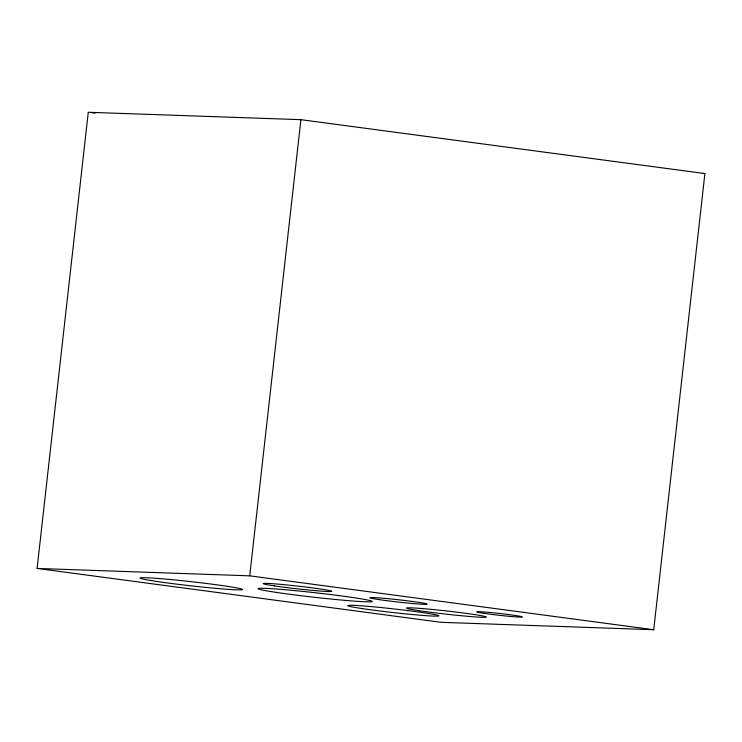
<?xml version="1.0" encoding="UTF-8"?>
<svg xmlns="http://www.w3.org/2000/svg" width="742" height="742" viewBox="0 0 742 742"><rect width="100%" height="100%" fill="white"/><g stroke="black" fill="none" stroke-linecap="round" stroke-linejoin="round"><path stroke-width="1.11" d="M37.1 568.446L88.27 112.274L300.9 119.675L704.9 173.554L653.73 629.726L441.1 622.325L37.1 568.446L249.729 575.838L653.73 629.726M249.729 575.838L300.9 119.675M702.591 173.47L704.9 173.554M91.711 112.738L95.152 113.192M362.263 608.598A45.939 1.846 6.4 0 0 437.789 616.101A45.939 1.846 6.4 0 0 379.728 607.42A45.939 1.846 6.4 0 0 362.263 608.598M274.327 585.883A34.457 1.382 6.4 0 0 330.969 591.513A34.457 1.382 6.4 0 0 287.423 584.993A34.457 1.382 6.4 0 0 274.327 585.883M484.081 613.346A22.974 0.918 6.4 0 0 521.839 617.103A22.974 0.918 6.4 0 0 492.809 612.762A22.974 0.918 6.4 0 0 484.081 613.346M379.199 599.619A28.715 1.15 6.4 0 0 426.4 604.303A28.715 1.15 6.4 0 0 390.116 598.877A28.715 1.15 6.4 0 0 379.199 599.619M419.295 610.712A40.198 1.614 6.4 0 0 485.379 617.279A40.198 1.614 6.4 0 0 434.58 609.683A40.198 1.614 6.4 0 0 419.295 610.712M156.386 581.394A51.68 2.078 6.4 0 0 241.354 589.834A51.68 2.078 6.4 0 0 176.03 580.068A51.68 2.078 6.4 0 0 156.386 581.394M276.376 592.404A57.422 2.3 6.4 0 0 370.777 601.79A57.422 2.3 6.4 0 0 298.201 590.938A57.422 2.3 6.4 0 0 276.376 592.404"/></g></svg>
